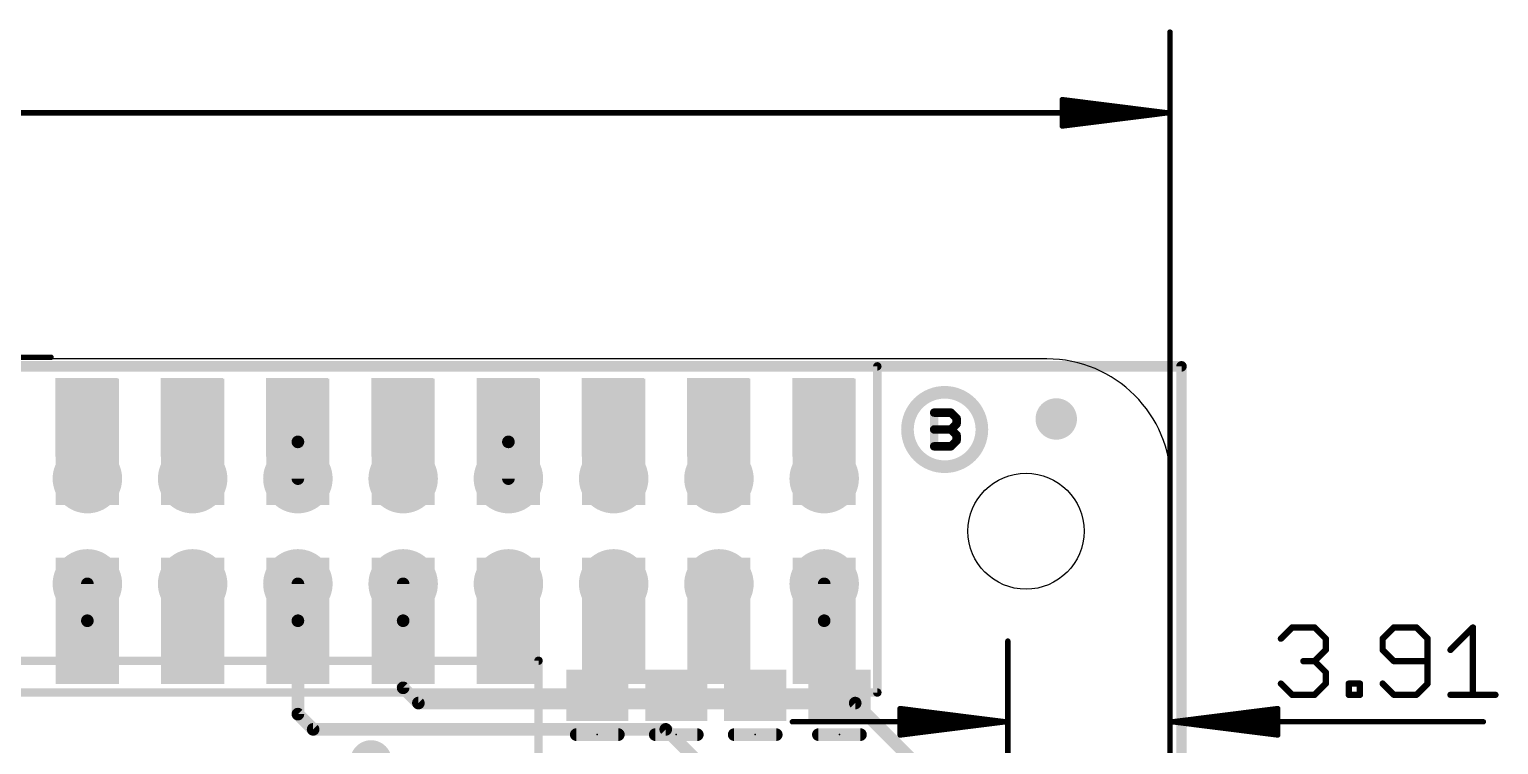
# Model space of a CAD drawing. Extents: x -10.9 to 75.6, y -7.9 to 39.
# Drawn here: x 37.48 to 72.93, y 21.35 to 38.61 of the extents above; entities that cross this region are included whole.
import ezdxf

# ---------------------------------------------------------------- set-up
doc = ezdxf.new("R2010")
doc.units = 0
for name, color, linetype in [('1', 12, 'CONTINUOUS'), ('16', 132, 'CONTINUOUS'), ('17', 110, 'CONTINUOUS'), ('20', 53, 'CONTINUOUS'), ('21', 40, 'CONTINUOUS'), ('22', 6, 'CONTINUOUS'), ('23', 53, 'CONTINUOUS'), ('32', 253, 'CONTINUOUS'), ('47', 253, 'CONTINUOUS')]:
    doc.layers.add(name, color=color, linetype=linetype)

# ---------------------------------------------------------------- blocks, each defined once
blk = doc.blocks.new('RECT')
blk.add_solid([(-0.5, -0.5), (0.5, -0.5), (-0.5, 0.5), (0.5, 0.5)])
blk = doc.blocks.new('PIE')
at = {"const_width": 0.5}
blk.add_lwpolyline([(0, -0.25, 1), (0, 0.25, 1), (0, -0.25)], format="xyb", dxfattribs=at)
blk = doc.blocks.new('ROUNDP')
at = {"const_width": 0.5}
blk.add_lwpolyline([(0, -0.25, 1), (0, 0.25, 1), (0, -0.25)], format="xyb", dxfattribs=at)

msp = doc.modelspace()

# ---------------------------------------------------------------- linework, layer by layer
at = {"layer": '1', "const_width": 0.254}
for points in [[(65.278, 30.48), (0, 30.48)], [(65.278, 0), (65.278, 30.48)]]:
    msp.add_lwpolyline(points, dxfattribs=at)
at = {"layer": '1', "const_width": 0.127}
for points in [[(65.3415, 30.48, 1), (65.2145, 30.48)], [(65.278, 30.4165, 1), (65.278, 30.5435)]]:
    msp.add_lwpolyline(points, format="xyb", dxfattribs=at)
at = {"layer": '16', "const_width": 0.3048}
for points in [[(43.955, 28.6574), (43.9554, 28.657)], [(43.9554, 28.657), (43.9554, 27.77)], [(49.035, 28.6574), (49.0354, 28.657)], [(49.0354, 28.657), (49.0354, 27.77)], [(38.8754, 24.3398), (38.8754, 25.23)], [(43.9554, 24.3398), (43.9554, 25.23)], [(46.4954, 24.3398), (46.4954, 25.23)], [(56.6554, 24.3398), (56.6554, 25.23)], [(38.875, 24.3394), (38.8754, 24.3398)], [(43.955, 24.3394), (43.9554, 24.3398)], [(43.955, 24.3394), (43.955, 22.085)], [(46.495, 24.3394), (46.4954, 24.3398)], [(46.495, 24.3394), (46.495, 22.72)], [(56.655, 24.3394), (56.6554, 24.3398)], [(46.495, 22.72), (46.863, 22.352)], [(46.863, 22.352), (57.404, 22.352)], [(57.404, 22.352), (60.833, 18.923)], [(43.955, 22.085), (44.323, 21.717)], [(44.323, 21.717), (52.832, 21.717)], [(52.832, 21.717), (53.975, 20.574)]]:
    msp.add_lwpolyline(points, dxfattribs=at)
at = {"layer": '16', "const_width": 0.1524}
for points in [[(44.0089, 28.7113, 1), (43.9011, 28.6035)], [(44.0316, 28.657, 1), (43.8792, 28.657)], [(43.9015, 28.6031, 1), (44.0093, 28.7109)], [(49.0889, 28.7113, 1), (48.9811, 28.6035)], [(49.1116, 28.657, 1), (48.9592, 28.657)], [(48.9815, 28.6031, 1), (49.0893, 28.7109)], [(43.8792, 27.77, 1), (44.0316, 27.77)], [(48.9592, 27.77, 1), (49.1116, 27.77)], [(38.9516, 25.23, 1), (38.7992, 25.23)], [(44.0316, 25.23, 1), (43.8792, 25.23)], [(46.5716, 25.23, 1), (46.4192, 25.23)], [(56.7316, 25.23, 1), (56.5792, 25.23)], [(38.8211, 24.3933, 1), (38.9289, 24.2855)], [(38.9293, 24.2859, 1), (38.8215, 24.3937)], [(44.0312, 24.3394, 1), (43.8788, 24.3394)], [(43.9011, 24.3933, 1), (44.0089, 24.2855)], [(44.0093, 24.2859, 1), (43.9015, 24.3937)], [(46.5712, 24.3394, 1), (46.4188, 24.3394)], [(46.4411, 24.3933, 1), (46.5489, 24.2855)], [(46.5493, 24.2859, 1), (46.4415, 24.3937)], [(56.6011, 24.3933, 1), (56.7089, 24.2855)], [(56.7093, 24.2859, 1), (56.6015, 24.3937)], [(38.7992, 24.3398, 1), (38.9516, 24.3398)], [(43.8792, 24.3398, 1), (44.0316, 24.3398)], [(46.4192, 24.3398, 1), (46.5716, 24.3398)], [(56.5792, 24.3398, 1), (56.7316, 24.3398)], [(46.5489, 22.7739, 1), (46.4411, 22.6661)], [(46.4188, 22.72, 1), (46.5712, 22.72)], [(46.863, 22.4282, 1), (46.863, 22.2758)], [(46.8091, 22.2981, 1), (46.9169, 22.4059)], [(57.4579, 22.4059, 1), (57.3501, 22.2981)], [(57.404, 22.2758, 1), (57.404, 22.4282)], [(44.0089, 22.1389, 1), (43.9011, 22.0311)], [(43.8788, 22.085, 1), (44.0312, 22.085)], [(44.323, 21.7932, 1), (44.323, 21.6408)], [(44.2691, 21.6631, 1), (44.3769, 21.7709)], [(52.8859, 21.7709, 1), (52.7781, 21.6631)], [(52.832, 21.6408, 1), (52.832, 21.7932)]]:
    msp.add_lwpolyline(points, format="xyb", dxfattribs=at)
at = {"layer": '20'}
for p, q in [((62.0254, 30.6604), (3.0254, 30.6604)), ((65.0254, 3), (65.0254, 27.6604))]:
    msp.add_line(p, q, dxfattribs=at)
msp.add_circle((61.5254, 26.5), 1.4, dxfattribs=at)
msp.add_arc((62.0254, 27.6604), 3, 0, 90, dxfattribs=at)
at = {"layer": '21'}
for points, const_width in [([(59.563, 28.058, 1), (59.563, 29.854, 1), (59.563, 28.058)], 0.3048), ([(59.3598, 29.3631, 1), (59.2582, 29.3631)], 0.1016), ([(59.309, 29.4139, 1), (59.309, 29.3123)], 0.1016), ([(59.7517, 29.399, 1), (59.6798, 29.3272)], 0.1016), ([(59.7157, 29.3123, 1), (59.7157, 29.4139)], 0.1016), ([(59.9021, 29.2275, 1), (59.8005, 29.2275)], 0.1016), ([(59.8005, 29.0919, 1), (59.9021, 29.0919)], 0.1016), ([(59.8154, 29.1916, 1), (59.8872, 29.2634)], 0.1016), ([(59.8872, 29.056, 1), (59.8154, 29.1278)], 0.1016), ([(59.309, 29.0071, 1), (59.309, 28.9055)], 0.1016), ([(59.7517, 28.9923, 1), (59.6798, 28.9204)], 0.1016), ([(59.6798, 28.9923, 1), (59.7517, 28.9204)], 0.1016), ([(59.7157, 28.9055, 1), (59.7157, 29.0071)], 0.1016), ([(59.9021, 28.8208, 1), (59.8005, 28.8208)], 0.1016), ([(59.8005, 28.6852, 1), (59.9021, 28.6852)], 0.1016), ([(59.8154, 28.7848, 1), (59.8872, 28.8567)], 0.1016), ([(59.8872, 28.6493, 1), (59.8154, 28.7211)], 0.1016), ([(59.309, 28.6004, 1), (59.309, 28.4988)], 0.1016), ([(59.2582, 28.5496, 1), (59.3598, 28.5496)], 0.1016), ([(59.6798, 28.5855, 1), (59.7517, 28.5137)], 0.1016), ([(59.7157, 28.4988, 1), (59.7157, 28.6004)], 0.1016), ([(49.8128, 23.374, 1), (49.7112, 23.374)], 0.1016), ([(49.762, 23.3232, 1), (49.762, 23.4248)], 0.1016), ([(50.673, 21.6662, 1), (50.673, 21.5138)], 0.1524), ([(51.689, 21.5138, 1), (51.689, 21.6662)], 0.1524), ([(52.578, 21.6662, 1), (52.578, 21.5138)], 0.1524), ([(53.594, 21.5138, 1), (53.594, 21.6662)], 0.1524), ([(54.483, 21.6662, 1), (54.483, 21.5138)], 0.1524), ([(55.499, 21.5138, 1), (55.499, 21.6662)], 0.1524), ([(56.515, 21.6662, 1), (56.515, 21.5138)], 0.1524), ([(57.531, 21.5138, 1), (57.531, 21.6662)], 0.1524)]:
    msp.add_lwpolyline(points, format="xyb", dxfattribs=dict(at, const_width=const_width))
for points, const_width in [([(59.309, 28.5496), (59.309, 29.3631)], 0.2032), ([(59.309, 29.3631), (59.7157, 29.3631)], 0.2032), ([(59.7157, 29.3631), (59.8513, 29.2275)], 0.2032), ([(59.8513, 29.0919), (59.7157, 28.9563)], 0.2032), ([(59.8513, 29.2275), (59.8513, 29.0919)], 0.2032), ([(59.309, 28.9563), (59.7157, 28.9563)], 0.2032), ([(59.7157, 28.9563), (59.8513, 28.8208)], 0.2032), ([(59.8513, 28.6852), (59.7157, 28.5496)], 0.2032), ([(59.8513, 28.8208), (59.8513, 28.6852)], 0.2032), ([(59.7157, 28.5496), (59.309, 28.5496)], 0.2032), ([(15.262, 23.374), (49.762, 23.374)], 0.2032), ([(49.762, 23.374), (49.762, 0.374)], 0.2032), ([(51.689, 21.59), (50.673, 21.59)], 0.3048), ([(53.594, 21.59), (52.578, 21.59)], 0.3048), ([(55.499, 21.59), (54.483, 21.59)], 0.3048), ([(56.515, 21.59), (57.531, 21.59)], 0.3048)]:
    msp.add_lwpolyline(points, dxfattribs=dict(at, const_width=const_width))
at = {"layer": '22', "const_width": 0.2032}
for points in [[(57.9374, 30.48), (9.6774, 30.48)], [(57.9374, 22.606), (57.9374, 30.48)], [(7.1374, 22.606), (57.9374, 22.606)]]:
    msp.add_lwpolyline(points, dxfattribs=at)
at = {"layer": '22', "const_width": 0.1016}
for points in [[(57.9882, 30.48, 1), (57.8866, 30.48)], [(57.9374, 30.4292, 1), (57.9374, 30.5308)], [(57.9374, 22.5552, 1), (57.9374, 22.6568)], [(57.8866, 22.606, 1), (57.9882, 22.606)]]:
    msp.add_lwpolyline(points, format="xyb", dxfattribs=at)
at = {"layer": '23'}
for p in [(59.563, 28.956), (51.181, 21.59), (53.086, 21.59), (54.991, 21.59), (57.023, 21.59)]:
    msp.add_point(p, dxfattribs=at)
at = {"layer": '47'}
for points, const_width in [([(65, 20.9), (65, 38.55)], 0.13), ([(64.935, 36.6), (62.4, 36.9192)], 0.13), ([(62.4, 36.9192), (62.4, 36.2808)], 0.13), ([(64.935, 36.6), (62.4, 36.86)], 0.13), ([(0.065, 36.6), (64.935, 36.6)], 0.13), ([(64.935, 36.6), (62.4, 36.73)], 0.13), ([(62.4, 36.2808), (64.935, 36.6)], 0.13), ([(62.4, 36.47), (64.935, 36.6)], 0.13), ([(62.4, 36.34), (64.935, 36.6)], 0.13), ([(38, 30.7), (-10.45, 30.7)], 0.13), ([(67.6762, 23.9065), (67.9474, 24.1777)], 0.1524), ([(67.9474, 24.1777), (68.4897, 24.1777)], 0.1524), ([(68.4897, 24.1777), (68.7609, 23.9065)], 0.1524), ([(70.4031, 24.1777), (70.1319, 23.9065)], 0.1524), ([(70.9454, 24.1777), (70.4031, 24.1777)], 0.1524), ([(71.2166, 23.9065), (70.9454, 24.1777)], 0.1524), ([(71.7691, 23.6354), (72.3114, 24.1777)], 0.1524), ([(72.3114, 24.1777), (72.3114, 22.5507)], 0.1524), ([(61.087, 15.748), (61.087, 23.85)], 0.13), ([(65, 12.4), (65, 23.85)], 0.13), ([(68.7609, 23.9065), (68.7609, 23.6354)], 0.1524), ([(70.1319, 23.9065), (70.1319, 23.6354)], 0.1524), ([(71.2166, 22.8219), (71.2166, 23.9065)], 0.1524), ([(68.4897, 23.3642), (68.2185, 23.3642)], 0.1524), ([(68.7609, 23.6354), (68.4897, 23.3642)], 0.1524), ([(68.4897, 23.3642), (68.7609, 23.093)], 0.1524), ([(70.1319, 23.6354), (70.4031, 23.3642)], 0.1524), ([(70.4031, 23.3642), (71.2166, 23.3642)], 0.1524), ([(68.7609, 23.093), (68.7609, 22.8219)], 0.1524), ([(67.9474, 22.5507), (67.6762, 22.8219)], 0.1524), ([(68.7609, 22.8219), (68.4897, 22.5507)], 0.1524), ([(69.3134, 22.5507), (69.3134, 22.8219)], 0.1524), ([(69.3134, 22.8219), (69.5845, 22.8219)], 0.1524), ([(69.5845, 22.8219), (69.5845, 22.5507)], 0.1524), ([(70.1319, 22.8219), (70.4031, 22.5507)], 0.1524), ([(70.9454, 22.5507), (71.2166, 22.8219)], 0.1524), ([(68.4897, 22.5507), (67.9474, 22.5507)], 0.1524), ([(69.5845, 22.5507), (69.3134, 22.5507)], 0.1524), ([(70.4031, 22.5507), (70.9454, 22.5507)], 0.1524), ([(71.7691, 22.5507), (72.8538, 22.5507)], 0.1524), ([(61.022, 21.9), (58.487, 22.2192)], 0.13), ([(58.487, 22.2192), (58.487, 21.5808)], 0.13), ([(61.022, 21.9), (58.487, 22.16)], 0.13), ([(61.022, 21.9), (58.487, 22.03)], 0.13), ([(65.065, 21.9), (67.6, 22.2192)], 0.13), ([(65.065, 21.9), (67.6, 22.16)], 0.13), ([(65.065, 21.9), (67.6, 22.03)], 0.13), ([(67.6, 22.2192), (67.6, 21.5808)], 0.13), ([(61.022, 21.9), (55.887, 21.9)], 0.13), ([(58.487, 21.5808), (61.022, 21.9)], 0.13), ([(58.487, 21.77), (61.022, 21.9)], 0.13), ([(58.487, 21.64), (61.022, 21.9)], 0.13), ([(65.065, 21.9), (72.5628, 21.9)], 0.13), ([(67.6, 21.5808), (65.065, 21.9)], 0.13), ([(67.6, 21.77), (65.065, 21.9)], 0.13), ([(67.6, 21.64), (65.065, 21.9)], 0.13)]:
    msp.add_lwpolyline(points, dxfattribs=dict(at, const_width=const_width))
for points, const_width in [([(65.0325, 38.55, 1), (64.9675, 38.55)], 0.065), ([(62.4041, 36.9515, 1), (62.3959, 36.887)], 0.065), ([(62.4325, 36.9192, 1), (62.3675, 36.9192)], 0.065), ([(62.4033, 36.8923, 1), (62.3967, 36.8277)], 0.065), ([(62.4017, 36.7625, 1), (62.3983, 36.6975)], 0.065), ([(62.3983, 36.5025, 1), (62.4017, 36.4375)], 0.065), ([(64.9391, 36.5678, 1), (64.9309, 36.6322)], 0.065), ([(64.9309, 36.5678, 1), (64.9391, 36.6322)], 0.065), ([(64.9383, 36.5677, 1), (64.9317, 36.6323)], 0.065), ([(64.9317, 36.5677, 1), (64.9383, 36.6323)], 0.065), ([(64.9333, 36.5675, 1), (64.9367, 36.6325)], 0.065), ([(64.9367, 36.5675, 1), (64.9333, 36.6325)], 0.065), ([(64.935, 36.5675, 1), (64.935, 36.6325)], 0.065), ([(62.3967, 36.3723, 1), (62.4033, 36.3077)], 0.065), ([(62.3959, 36.313, 1), (62.4041, 36.2485)], 0.065), ([(62.3675, 36.2808, 1), (62.4325, 36.2808)], 0.065), ([(38, 30.6675, 1), (38, 30.7325)], 0.065), ([(67.9474, 24.2158, 1), (67.9474, 24.1396)], 0.0762), ([(67.9743, 24.1507, 1), (67.9204, 24.2046)], 0.0762), ([(68.5166, 24.2046, 1), (68.4628, 24.1507)], 0.0762), ([(68.4897, 24.1396, 1), (68.4897, 24.2158)], 0.0762), ([(70.4031, 24.2158, 1), (70.4031, 24.1396)], 0.0762), ([(70.43, 24.1507, 1), (70.3762, 24.2046)], 0.0762), ([(70.9724, 24.2046, 1), (70.9185, 24.1507)], 0.0762), ([(70.9454, 24.1396, 1), (70.9454, 24.2158)], 0.0762), ([(72.3495, 24.1777, 1), (72.2733, 24.1777)], 0.0762), ([(72.3384, 24.1507, 1), (72.2845, 24.2046)], 0.0762), ([(61.1195, 23.85, 1), (61.0545, 23.85)], 0.065), ([(65.0325, 23.85, 1), (64.9675, 23.85)], 0.065), ([(67.6493, 23.9335, 1), (67.7031, 23.8796)], 0.0762), ([(68.799, 23.9065, 1), (68.7228, 23.9065)], 0.0762), ([(68.7339, 23.8796, 1), (68.7878, 23.9335)], 0.0762), ([(70.17, 23.9065, 1), (70.0938, 23.9065)], 0.0762), ([(70.105, 23.9335, 1), (70.1589, 23.8796)], 0.0762), ([(71.2547, 23.9065, 1), (71.1785, 23.9065)], 0.0762), ([(71.1897, 23.8796, 1), (71.2435, 23.9335)], 0.0762), ([(68.2185, 23.4023, 1), (68.2185, 23.3261)], 0.0762), ([(68.5166, 23.3911, 1), (68.4628, 23.3373)], 0.0762), ([(68.4628, 23.3911, 1), (68.5166, 23.3373)], 0.0762), ([(68.4897, 23.3261, 1), (68.4897, 23.4023)], 0.0762), ([(68.7228, 23.6354, 1), (68.799, 23.6354)], 0.0762), ([(68.7878, 23.6084, 1), (68.7339, 23.6623)], 0.0762), ([(70.1589, 23.6623, 1), (70.105, 23.6084)], 0.0762), ([(70.0938, 23.6354, 1), (70.17, 23.6354)], 0.0762), ([(70.4031, 23.4023, 1), (70.4031, 23.3261)], 0.0762), ([(70.3762, 23.3373, 1), (70.43, 23.3911)], 0.0762), ([(71.2166, 23.3261, 1), (71.2166, 23.4023)], 0.0762), ([(71.7421, 23.6623, 1), (71.796, 23.6084)], 0.0762), ([(68.799, 23.093, 1), (68.7228, 23.093)], 0.0762), ([(68.7339, 23.0661, 1), (68.7878, 23.12)], 0.0762), ([(67.7031, 22.8488, 1), (67.6493, 22.7949)], 0.0762), ([(68.7228, 22.8219, 1), (68.799, 22.8219)], 0.0762), ([(68.7878, 22.7949, 1), (68.7339, 22.8488)], 0.0762), ([(69.3515, 22.8219, 1), (69.2753, 22.8219)], 0.0762), ([(69.3134, 22.86, 1), (69.3134, 22.7838)], 0.0762), ([(69.6226, 22.8219, 1), (69.5464, 22.8219)], 0.0762), ([(69.5845, 22.7838, 1), (69.5845, 22.86)], 0.0762), ([(70.1589, 22.8488, 1), (70.105, 22.7949)], 0.0762), ([(71.1785, 22.8219, 1), (71.2547, 22.8219)], 0.0762), ([(71.2435, 22.7949, 1), (71.1897, 22.8488)], 0.0762), ([(67.9474, 22.5888, 1), (67.9474, 22.5126)], 0.0762), ([(67.9204, 22.5238, 1), (67.9743, 22.5776)], 0.0762), ([(68.4628, 22.5776, 1), (68.5166, 22.5238)], 0.0762), ([(68.4897, 22.5126, 1), (68.4897, 22.5888)], 0.0762), ([(69.3134, 22.5888, 1), (69.3134, 22.5126)], 0.0762), ([(69.2753, 22.5507, 1), (69.3515, 22.5507)], 0.0762), ([(69.5464, 22.5507, 1), (69.6226, 22.5507)], 0.0762), ([(69.5845, 22.5126, 1), (69.5845, 22.5888)], 0.0762), ([(70.4031, 22.5888, 1), (70.4031, 22.5126)], 0.0762), ([(70.3762, 22.5238, 1), (70.43, 22.5776)], 0.0762), ([(70.9185, 22.5776, 1), (70.9724, 22.5238)], 0.0762), ([(70.9454, 22.5126, 1), (70.9454, 22.5888)], 0.0762), ([(71.7691, 22.5888, 1), (71.7691, 22.5126)], 0.0762), ([(72.2733, 22.5507, 1), (72.3495, 22.5507)], 0.0762), ([(72.8538, 22.5126, 1), (72.8538, 22.5888)], 0.0762), ([(58.4911, 22.2515, 1), (58.4829, 22.187)], 0.065), ([(58.5195, 22.2192, 1), (58.4545, 22.2192)], 0.065), ([(58.4903, 22.1923, 1), (58.4837, 22.1277)], 0.065), ([(58.4887, 22.0625, 1), (58.4853, 21.9975)], 0.065), ([(67.6325, 22.2192, 1), (67.5675, 22.2192)], 0.065), ([(67.6041, 22.187, 1), (67.5959, 22.2515)], 0.065), ([(67.6033, 22.1277, 1), (67.5967, 22.1923)], 0.065), ([(67.6017, 21.9975, 1), (67.5983, 22.0625)], 0.065), ([(55.887, 21.9325, 1), (55.887, 21.8675)], 0.065), ([(58.4853, 21.8025, 1), (58.4887, 21.7375)], 0.065), ([(58.4837, 21.6723, 1), (58.4903, 21.6077)], 0.065), ([(58.4829, 21.613, 1), (58.4911, 21.5485)], 0.065), ([(61.0261, 21.8678, 1), (61.0179, 21.9322)], 0.065), ([(61.0179, 21.8678, 1), (61.0261, 21.9322)], 0.065), ([(61.0253, 21.8677, 1), (61.0187, 21.9323)], 0.065), ([(61.0187, 21.8677, 1), (61.0253, 21.9323)], 0.065), ([(61.0203, 21.8675, 1), (61.0237, 21.9325)], 0.065), ([(61.0237, 21.8675, 1), (61.0203, 21.9325)], 0.065), ([(61.022, 21.8675, 1), (61.022, 21.9325)], 0.065), ([(65.065, 21.9325, 1), (65.065, 21.8675)], 0.065), ([(65.0691, 21.9322, 1), (65.0609, 21.8678)], 0.065), ([(65.0633, 21.9325, 1), (65.0667, 21.8675)], 0.065), ([(65.0667, 21.9325, 1), (65.0633, 21.8675)], 0.065), ([(65.0683, 21.9323, 1), (65.0617, 21.8677)], 0.065), ([(65.0617, 21.9323, 1), (65.0683, 21.8677)], 0.065), ([(65.0609, 21.9322, 1), (65.0691, 21.8678)], 0.065), ([(67.5959, 21.5485, 1), (67.6041, 21.613)], 0.065), ([(67.5967, 21.6077, 1), (67.6033, 21.6723)], 0.065), ([(67.5983, 21.7375, 1), (67.6017, 21.8025)], 0.065), ([(72.5628, 21.8675, 1), (72.5628, 21.9325)], 0.065), ([(58.4545, 21.5808, 1), (58.5195, 21.5808)], 0.065), ([(67.5675, 21.5808, 1), (67.6325, 21.5808)], 0.065)]:
    msp.add_lwpolyline(points, format="xyb", dxfattribs=dict(at, const_width=const_width))

# ---------------------------------------------------------------- block references
at = {"layer": '1', "xscale": 1.24, "yscale": 1.5}
for p, rotation in [((51.181, 22.54), 270), ((53.086, 22.54), 270), ((54.991, 22.54), 270), ((57.023, 22.54), 90)]:
    msp.add_blockref('RECT', p, dxfattribs=dict(at, rotation=rotation))
at = {"layer": '1'}
msp.add_blockref('PIE', (45.72, 20.955), dxfattribs=at)
at = {"layer": '16', "xscale": 3.048, "yscale": 1.524}
for p, rotation in [((38.875, 28.6574), 270), ((41.415, 28.6574), 270), ((43.955, 28.6574), 270), ((46.495, 28.6574), 270), ((49.035, 28.6574), 270), ((51.575, 28.6574), 270), ((54.115, 28.6574), 270), ((56.655, 28.6574), 270), ((38.875, 24.3394), 90), ((41.415, 24.3394), 90), ((43.955, 24.3394), 90), ((46.495, 24.3394), 90), ((49.035, 24.3394), 90), ((51.575, 24.3394), 90), ((54.115, 24.3394), 90), ((56.655, 24.3394), 90)]:
    msp.add_blockref('RECT', p, dxfattribs=dict(at, rotation=rotation))
at = {"layer": '16'}
msp.add_blockref('PIE', (62.2554, 29.21), dxfattribs=at)
at = {"layer": '17', "xscale": 1.6764, "yscale": 1.6764}
for p in [(38.8754, 27.77), (38.8754, 27.77), (41.4154, 27.77), (41.4154, 27.77), (43.9554, 27.77), (43.9554, 27.77), (46.4954, 27.77), (46.4954, 27.77), (49.0354, 27.77), (49.0354, 27.77), (51.5754, 27.77), (51.5754, 27.77), (54.1154, 27.77), (54.1154, 27.77), (56.6554, 27.77), (56.6554, 27.77), (38.8754, 25.23), (38.8754, 25.23), (41.4154, 25.23), (41.4154, 25.23), (43.9554, 25.23), (43.9554, 25.23), (46.4954, 25.23), (46.4954, 25.23), (49.0354, 25.23), (49.0354, 25.23), (51.5754, 25.23), (51.5754, 25.23), (54.1154, 25.23), (54.1154, 25.23), (56.6554, 25.23), (56.6554, 25.23)]:
    msp.add_blockref('ROUNDP', p, dxfattribs=at)
at = {"layer": '32', "xscale": 1.5, "yscale": 1.9}
for p in [(38.8554, 29.25), (41.3954, 29.25), (43.9354, 29.25), (46.4754, 29.25), (49.0154, 29.25), (51.5554, 29.25), (54.0954, 29.25), (56.6354, 29.25)]:
    msp.add_blockref('RECT', p, dxfattribs=at)
at = {"layer": '32', "xscale": 1.5, "yscale": 1.9, "rotation": 180}
for p in [(38.8754, 23.8), (41.4154, 23.8), (43.9554, 23.8), (46.4954, 23.8), (49.0354, 23.8), (51.5754, 23.8), (54.1154, 23.8), (56.6554, 23.8)]:
    msp.add_blockref('RECT', p, dxfattribs=at)

doc.saveas('drawing.dxf')
